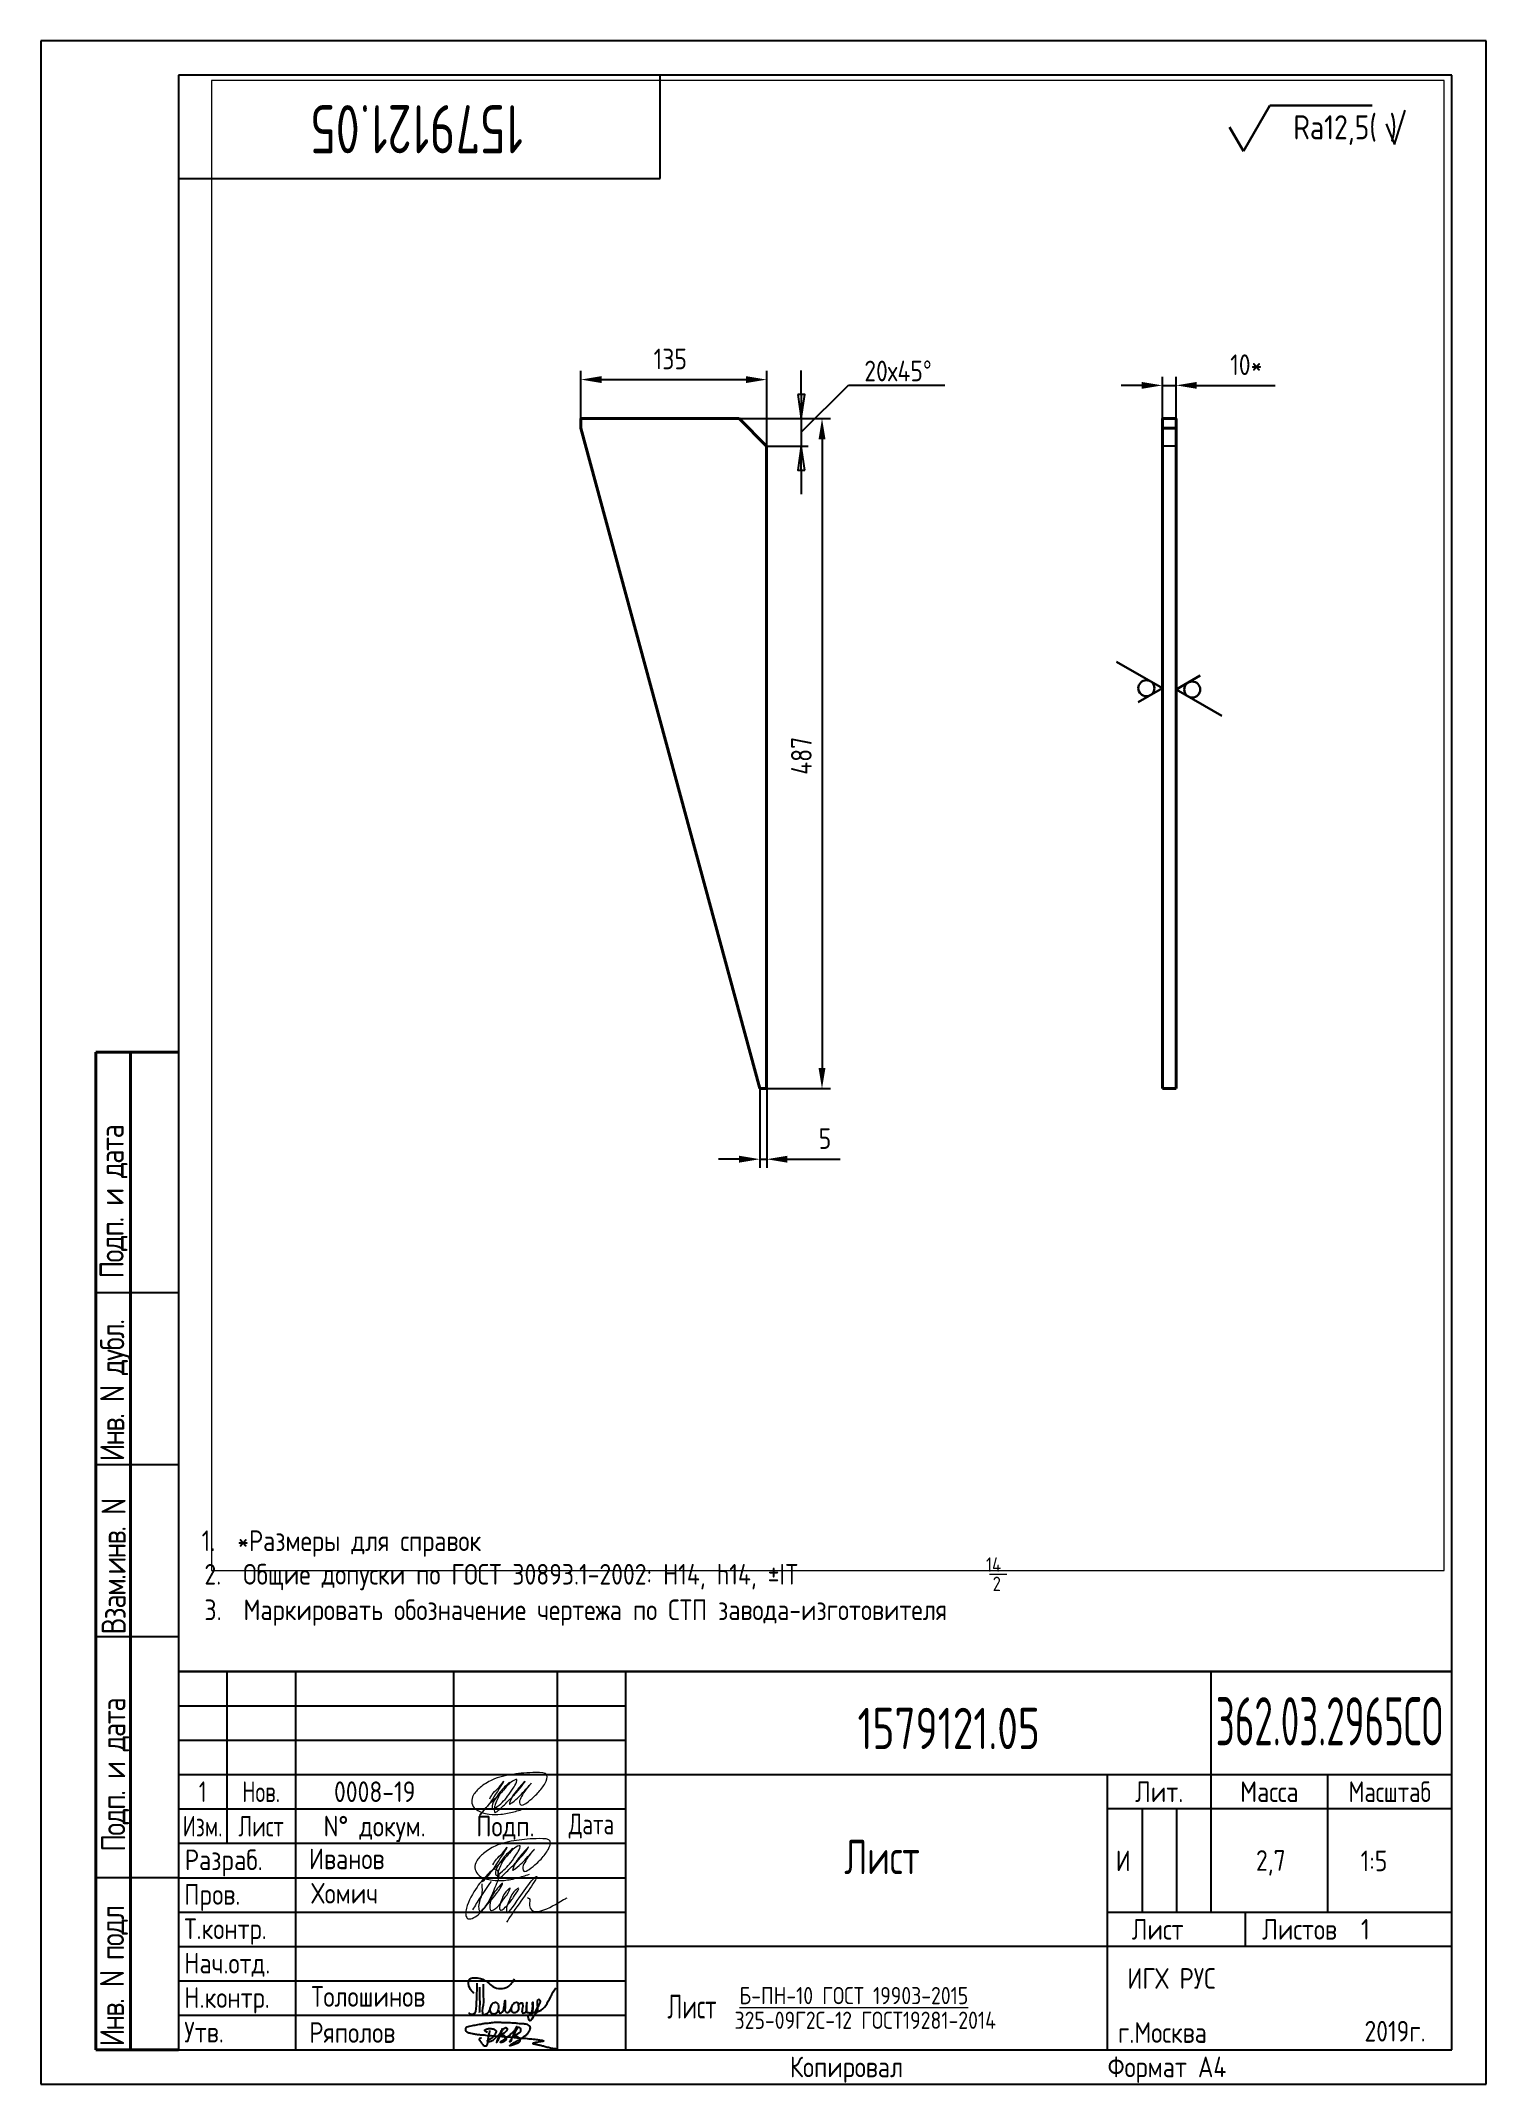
# Paper-space layout 'Лист1' of a CAD drawing. Header units: millimetres. Extents: x -1 to 209, y -1 to 296.
# The model-space entities are those that its viewports show. They can reach past a viewport. Long polylines and large blocks are cut down to what shows.
import ezdxf
from ezdxf.enums import TextEntityAlignment as Align

# ---------------------------------------------------------------- set-up
doc = ezdxf.new("R2010")
doc.units = ezdxf.units.MM
doc.header["$LTSCALE"] = 5
doc.linetypes.add('HIDDEN', pattern=[0.375, 0.25, -0.125])
doc.layers.add('AM_VIEWS', color=1, linetype='Continuous', lineweight=25, plot=False)
for name, color, linetype in [('Bord', 1, 'Continuous'), ('Dim', 7, 'Continuous'), ('Hide', 2, 'HIDDEN'), ('Textb', 6, 'Continuous')]:
    doc.layers.add(name, color=color, linetype=linetype)
for name, color, linetype, lineweight in [('Con', 6, 'Continuous', 40), ('Text', 3, 'Continuous', 18), ('Основные', 5, 'Continuous', 40), ('Подписи', 1, 'Continuous', 25), ('Эскизная геометрия (ГОСТ)', 3, 'Continuous', 18)]:
    doc.layers.add(name, color=color, linetype=linetype, lineweight=lineweight)
doc.styles.add('Style1', font='romans.shx', dxfattribs={"width": 0.8})
doc.dimstyles.new('Lin_5', dxfattribs={"dimscale": 5, "dimtxt": 3, "dimasz": 3, "dimexe": 1.25, "dimexo": 0, "dimgap": 1.5, "dimtad": 1, "dimdec": 1, "dimtxsty": 'Style1', "dimcen": 2.5, "dimclrt": 3, "dimadec": 0, "dimazin": 0, "dimtfac": 1, "dimtdec": 1, "dimtmove": 0, "dimatfit": 3, "dimldrblk": 'DOT', "dimfxl": 1, "dimarcsym": 0})

# ---------------------------------------------------------------- blocks, each defined once
blk = doc.blocks.new('A$C4F4A4F5D')
at = {"layer": 'Основные', "lineweight": 25}
for points, knots in [([(0.76, 2.84), (0.53, 3.07), (0.02, 3.58), (-0.25, 5.26), (1.65, 5.12), (2.72, 4.57), (3.71, 3.46), (5.71, 3.44), (6.39, 4.52), (6.67, 4.97)], [0, 0, 0, 0, 0.995549, 2.196439, 3.853213, 4.970011, 6.02292, 8.170898, 9.705386, 9.705386, 9.705386, 9.705386]), ([(1.19, 4.34), (1.17, 3.4), (1.13, 2.06), (0.98, -0.44), (0.2, -0.16), (0.03, -0.03), (0, 0)], [0, 0, 0, 0, 3.274293, 4.654149, 5.171803, 5.30168, 5.30168, 5.30168, 5.30168]), ([(1.58, 3.74), (1.58, 3.25), (1.58, 2.32), (1.61, 1.07), (1.55, 0.31), (1.53, 0)], [0, 0, 0, 0, 1.453969, 2.804084, 3.740223, 3.740223, 3.740223, 3.740223]), ([(2.1, 4.21), (2.1, 3.72), (2.08, 2.67), (2.22, 1.45), (1.71, -0.56), (3.23, 0.14), (3.06, 1.09), (3.85, 1.74), (4.43, 1.17), (4.31, 0.54), (4.11, -0.15), (3.33, -0.21), (3.11, 0.28), (3.13, 0.53), (3.14, 0.66)], [0, 0, 0, 0, 1.402041, 3.063923, 4.415037, 5.298701, 6.374637, 7.087927, 7.603499, 8.330482, 8.911132, 9.613125, 9.996533, 10.366919, 10.366919, 10.366919, 10.366919]), ([(7.18, 1.27), (7.27, 1.3), (7.44, 1.37), (7.78, 1.56), (7.87, 1.06), (7.83, 0.71), (7.66, -0.05), (8.07, 0.01), (8.43, 0.12), (8.39, 0.68), (8.46, 1.9), (8.39, 0.94), (8.43, 0.6), (8.37, 0.05), (8.74, 0.07), (9.11, -0.03), (9.26, 0.49), (9.33, 0.95), (9.27, 1.34), (9.32, 1.77), (9.28, 0.91), (9.34, 0.6), (9.2, 0.14), (9.65, -0.01), (9.83, 0.61), (10.14, 1.03), (10.6, 1.72), (9.95, 2.11), (9.91, 1.23), (10.07, 0.69), (9.92, 0), (9.35, -0.37), (8.95, -1.56), (8.34, 0.07), (10.28, -0.02), (11.26, 1.1), (11.82, 2.15), (12.24, 3.04), (12.52, 3.46), (12.65, 3.65)], [0, 0, 0, 0, 0.305783, 0.619019, 0.796582, 1.5526, 2.082394, 2.34716, 2.5822, 3.136594, 4.040413, 4.363654, 5.267311, 5.441668, 5.78494, 6.114287, 6.466434, 7.104395, 7.620812, 7.679251, 8.272982, 8.692439, 9.1059, 9.338721, 9.784511, 10.568279, 11.297869, 11.566962, 12.285888, 12.851793, 13.545205, 14.102749, 15.055561, 15.671649, 17.422398, 18.699613, 20.16544, 20.963871, 21.66672, 21.66672, 21.66672, 21.66672]), ([(4.28, 0.44), (4.31, 0.37), (4.37, 0.25), (4.41, 0.06), (4.62, -0.05), (5, 0.18), (5.14, 0.84), (5.2, 1.3), (5.31, 2.06), (5.31, 1.17), (5.3, 0.78), (5.2, 0.26), (5.58, -0.01), (5.91, 0.16), (6.08, 0.5), (6.26, 0.9), (6.43, 1.31), (6.72, 1.59), (7.17, 1.58), (7.18, 1.05), (7.31, 0.57), (6.99, 0.02), (6.34, -0.02), (6.17, 0.51), (6.24, 0.79), (6.27, 0.92)], [0, 0, 0, 0, 0.247339, 0.413433, 0.559308, 0.874045, 1.558567, 2.392422, 2.645523, 3.22433, 3.719885, 4.231527, 4.573657, 4.879974, 5.190145, 5.704595, 6.19318, 6.529505, 6.863422, 7.269696, 7.83948, 8.395909, 8.926487, 9.378613, 9.791445, 9.791445, 9.791445, 9.791445])]:
    blk.add_open_spline(points, degree=3, knots=knots, dxfattribs=at)
blk = doc.blocks.new('*D25')
at = {"layer": 'Defpoints', "color": 0, "linetype": 'Continuous', "transparency": 16777216}
for p in [(2921.5, 1199.2), (2941.5, 712.2), (2981.7, 712.2)]:
    blk.add_point(p, dxfattribs=at)
at = {"layer": 'Dim', "color": 0, "linetype": 'Continuous', "lineweight": -2, "transparency": 16777216}
for p, q in [((2921.5, 1199.2), (2987.9, 1199.2)), ((2981.7, 1184.2), (2981.7, 727.2)), ((2941.5, 712.2), (2987.9, 712.2))]:
    blk.add_line(p, q, dxfattribs=at)
at = {"layer": 'Dim', "color": 0, "linetype": 'Continuous', "transparency": 16777216}
for points in [[(2979.2, 1184.2), (2984.2, 1184.2), (2981.7, 1199.2)], [(2979.2, 727.2), (2984.2, 727.2), (2981.7, 712.2)]]:
    blk.add_solid(points, dxfattribs=at)
at = {"layer": 'Dim', "color": 3, "linetype": 'Continuous', "lineweight": 25, "transparency": 16777216, "insert": (2959.2, 940.3), "char_height": 15, "attachment_point": 1, "rotation": 90, "style": 'Style1'}
blk.add_mtext('487', dxfattribs=at)
blk = doc.blocks.new('_Dot')
at = {"color": 0, "linetype": 'ByBlock', "lineweight": -2}
blk.add_line((-0.5, 0), (-1, 0), dxfattribs=at)
at = {"color": 0, "linetype": 'ByBlock', "const_width": 0.5}
blk.add_lwpolyline([(-0.25, 0, 1), (0.25, 0, 1)], format="xyb", close=True, dxfattribs=at)
blk = doc.blocks.new('*D26')
at = {"layer": 'Defpoints', "color": 0, "linetype": 'Continuous', "transparency": 16777216}
for p in [(2941.5, 1227.5), (2806.5, 1199.2), (2941.5, 1179.2)]:
    blk.add_point(p, dxfattribs=at)
at = {"layer": 'Dim', "color": 0, "linetype": 'Continuous', "lineweight": -2, "transparency": 16777216}
for p, q in [((2806.5, 1199.2), (2806.5, 1233.8)), ((2941.5, 1179.2), (2941.5, 1233.8)), ((2821.5, 1227.5), (2926.5, 1227.5))]:
    blk.add_line(p, q, dxfattribs=at)
at = {"layer": 'Dim', "color": 0, "linetype": 'Continuous', "transparency": 16777216}
for points in [[(2821.5, 1230), (2821.5, 1225), (2806.5, 1227.5)], [(2926.5, 1230), (2926.5, 1225), (2941.5, 1227.5)]]:
    blk.add_solid(points, dxfattribs=at)
at = {"layer": 'Dim', "color": 3, "linetype": 'Continuous', "lineweight": 25, "transparency": 16777216, "insert": (2859.4, 1250), "char_height": 15, "attachment_point": 1, "style": 'Style1'}
blk.add_mtext('135', dxfattribs=at)
blk = doc.blocks.new('*D27')
at = {"layer": 'Defpoints', "color": 0, "linetype": 'Continuous', "transparency": 16777216}
for p in [(2936.5, 712.2), (2941.5, 712.2), (2941.5, 660.9)]:
    blk.add_point(p, dxfattribs=at)
at = {"layer": 'Dim', "color": 0, "linetype": 'Continuous', "lineweight": -2, "transparency": 16777216}
for p, q in [((2936.5, 712.2), (2936.5, 654.7)), ((2941.5, 712.2), (2941.5, 654.7)), ((2921.5, 660.9), (2906.5, 660.9)), ((2936.5, 660.9), (2941.5, 660.9)), ((2956.5, 660.9), (2994.8, 660.9))]:
    blk.add_line(p, q, dxfattribs=at)
at = {"layer": 'Dim', "color": 0, "linetype": 'Continuous', "transparency": 16777216}
for points in [[(2921.5, 663.4), (2921.5, 658.4), (2936.5, 660.9)], [(2956.5, 663.4), (2956.5, 658.4), (2941.5, 660.9)]]:
    blk.add_solid(points, dxfattribs=at)
at = {"layer": 'Dim', "color": 3, "linetype": 'Continuous', "lineweight": 25, "transparency": 16777216, "insert": (2979.3, 683.4), "char_height": 15, "attachment_point": 1, "style": 'Style1'}
blk.add_mtext('5', dxfattribs=at)
blk = doc.blocks.new('Обозначение шероховатости_8')
at = {"layer": 'Эскизная геометрия (ГОСТ)', "lineweight": 30}
for p, q in [((0, 0), (1.097, 1.9)), ((-0.577, 1), (0, 0))]:
    blk.add_line(p, q, dxfattribs=at)
blk.add_circle((0, 0.667), 0.333, dxfattribs=at)
blk = doc.blocks.new('Обозначение шероховатости_9')
at = {"layer": 'Эскизная геометрия (ГОСТ)', "lineweight": 30}
for p, q in [((0, 0), (1.097, 1.9)), ((-0.577, 1), (0, 0))]:
    blk.add_line(p, q, dxfattribs=at)
blk.add_circle((0, 0.667), 0.333, dxfattribs=at)
blk = doc.blocks.new('*D40')
at = {"color": 0, "lineweight": -2, "transparency": 16777216}
for p, q in [((3214, 1223.3), (3199, 1223.3)), ((3229, 1199.2), (3229, 1229.6)), ((3229, 1223.3), (3239, 1223.3)), ((3239, 1199.2), (3239, 1229.6)), ((3254, 1223.3), (3310.9, 1223.3))]:
    blk.add_line(p, q, dxfattribs=at)
at = {"color": 0, "transparency": 16777216}
for points in [[(3214, 1225.8), (3214, 1220.8), (3229, 1223.3)], [(3254, 1225.8), (3254, 1220.8), (3239, 1223.3)]]:
    blk.add_solid(points, dxfattribs=at)
at = {"layer": 'Defpoints', "color": 0, "transparency": 16777216}
for p in [(3239, 1223.3), (3229, 1199.2), (3239, 1199.2)]:
    blk.add_point(p, dxfattribs=at)
at = {"color": 3, "transparency": 16777216, "insert": (3289.9, 1238.3), "char_height": 15, "attachment_point": 5, "style": 'Style1'}
blk.add_mtext('10*', dxfattribs=at)
blk = doc.blocks.new('Filled-1')
at = {"color": 0}
for p, q in [((0, 0), (-1, 0.143)), ((-1, 0.143), (-1, -0.143)), ((-1, 0), (0, 0)), ((-1, -0.143), (0, 0))]:
    blk.add_line(p, q, dxfattribs=at)
at = {"color": 0, "flags": 128}
blk.add_lwpolyline([(-1, -0.143), (0, 0), (-1, 0.143), (-1, -0.143)], dxfattribs=at)
at = {"color": 0}
blk.add_solid([(-1, -0.143), (0, 0), (-1, 0.143), (-1, -0.143)], dxfattribs=at)

msp = doc.modelspace()

# ---------------------------------------------------------------- linework, layer by layer
at = {"layer": 'Con'}
for p, q in [((2921.46, 1199.184), (2806.46, 1199.184)), ((2806.46, 1199.184), (2806.46, 1192.184)), ((2936.46, 712.184), (2806.46, 1192.184)), ((2921.46, 1199.184), (2941.46, 1179.184)), ((3229.012, 1199.184), (3239.012, 1199.184)), ((3229.012, 1192.184), (3229.012, 1199.184)), ((3229.012, 1192.184), (3229.012, 712.184)), ((3239.012, 1192.184), (3229.012, 1192.184)), ((3239.012, 1199.184), (3239.012, 1192.184)), ((3239.012, 712.184), (3239.012, 1192.184)), ((2941.46, 712.184), (2941.46, 1179.184)), ((2936.46, 712.184), (2941.46, 712.184)), ((3229.012, 712.184), (3239.012, 712.184))]:
    msp.add_line(p, q, dxfattribs=at)
at = {"layer": 'Dim', "lineweight": 30}
for p, q in [((3287.816, 1393.452), (3307.013, 1426.702)), ((3307.013, 1426.702), (3381.318, 1426.702)), ((3277.712, 1410.952), (3287.816, 1393.452))]:
    msp.add_line(p, q, dxfattribs=at)
at = {"layer": 'Dim'}
for p, q in [((3391.597, 1413.495), (3397.509, 1398.339)), ((3397.509, 1398.339), (3405.349, 1423.385))]:
    msp.add_line(p, q, dxfattribs=at)
at = {"layer": 'Dim', "linetype": 'Continuous', "lineweight": 25}
for p, q in [((2966.599, 1216.684), (2966.599, 1234.184)), ((2966.599, 1189.184), (3001.019, 1223.333)), ((3001.019, 1223.333), (3070.948, 1223.333)), ((2921.46, 1199.184), (2971.599, 1199.184)), ((2966.599, 1199.184), (2966.599, 1179.184)), ((2966.599, 1199.184), (2966.599, 1179.184)), ((2941.46, 1179.184), (2971.599, 1179.184)), ((2966.599, 1161.684), (2966.599, 1144.184))]:
    msp.add_line(p, q, dxfattribs=at)
at = {"layer": 'Hide', "ltscale": 3.809293}
msp.add_line((3239.012, 1179.184), (3229.012, 1179.184), dxfattribs=at)

# ---------------------------------------------------------------- block references
at = {"layer": 'Dim', "linetype": 'Continuous', "lineweight": 25, "xscale": 17.5, "yscale": 17.5, "zscale": 17.5}
for p, rotation in [((2966.599, 1199.184), 270), ((2966.599, 1179.184), 90)]:
    msp.add_blockref('Filled-1', p, dxfattribs=dict(at, rotation=rotation))
at = {"layer": 'Dim', "xscale": 17.499999701976776, "yscale": 17.499999701976776, "zscale": 17.499999701976776}
for name, p, rotation in [('Обозначение шероховатости_8', (3229.012, 1003.211), 90.00000000000338), ('Обозначение шероховатости_9', (3239.012, 1002.249), 270.00000000000335)]:
    msp.add_blockref(name, p, dxfattribs=dict(at, rotation=rotation))

# ---------------------------------------------------------------- texts
at = {"layer": 'Dim', "insert": (3361.802, 1408.838), "char_height": 17.5, "attachment_point": 5, "style": 'Style1'}
msp.add_mtext('Ra12,5( )', dxfattribs=at)
at = {"layer": 'Dim', "linetype": 'Continuous', "lineweight": 25, "insert": (3012.424, 1241.258), "char_height": 15, "attachment_point": 1, "style": 'Style1'}
msp.add_mtext('\\A1;20х45{\\fAIGDT|b0|i0|c2|p2;~}', dxfattribs=at)

# ---------------------------------------------------------------- dimensions: what is measured, and where the dimension line sits
dim = msp.add_linear_dim(base=(3239.012, 1223.333), p1=(3229.012, 1199.184), p2=(3239.012, 1199.184), text='<>*', dimstyle='Lin_5')
dim.commit()
dim.dimension.update_dxf_attribs({"geometry": '*D40', "text_midpoint": (3289.94, 1238.333)})
at = {"layer": 'Dim', "linetype": 'Continuous', "lineweight": 25}
for base, p1, p2, angle, picture, middle in [((2941.46, 1227.526), (2806.46, 1199.184), (2941.46, 1179.184), 180, '*D26', (2873.96, 1227.526)), ((2981.678, 712.184), (2921.46, 1199.184), (2941.46, 712.184), 90, '*D25', (2981.678, 955.684)), ((2941.46, 660.904), (2936.46, 712.184), (2941.46, 712.184), 180, '*D27', (2983.335, 660.904))]:
    dim = msp.add_linear_dim(base=base, p1=p1, p2=p2, angle=angle, dimstyle='Lin_5', dxfattribs=at)
    dim.commit()
    dim.dimension.update_dxf_attribs({"geometry": picture, "text_midpoint": middle, "dimtype": 160})

psp = doc.layouts.new('Лист1')

# ---------------------------------------------------------------- linework, layer by layer
at = {"layer": 'Bord', "linetype": 'Continuous'}
for p, q in [((209.21, 296.21), (-0.79, 296.21)), ((-0.79, 296.21), (-0.79, -0.79)), ((209.21, -0.79), (209.21, 296.21)), ((-0.79, -0.79), (209.21, -0.79))]:
    psp.add_line(p, q, dxfattribs=at)
at = {"layer": 'Bord'}
for p, q in [((204.21, 291.21), (19.21, 291.21)), ((19.21, 291.21), (19.21, 4.21)), ((19.21, 291.21), (19.21, 276.21)), ((89.21, 276.21), (89.21, 291.21)), ((204.21, 4.21), (204.21, 291.21)), ((19.21, 276.21), (89.21, 276.21)), ((19.21, 59.21), (204.21, 59.21)), ((204.21, 59.21), (19.21, 59.21)), ((19.21, 59.21), (19.21, 4.21)), ((26.21, 59.21), (26.21, 34.21)), ((36.21, 59.21), (36.21, 4.21)), ((59.21, 4.21), (59.21, 59.21)), ((74.21, 59.21), (74.21, 4.21)), ((84.21, 4.21), (84.21, 59.21)), ((169.21, 59.21), (169.21, 24.21)), ((19.21, 54.21), (84.21, 54.21)), ((19.21, 49.21), (84.21, 49.21)), ((19.21, 44.21), (84.21, 44.21)), ((84.21, 44.21), (204.21, 44.21)), ((154.21, 4.21), (154.21, 44.21)), ((186.21, 24.21), (186.21, 44.21)), ((19.21, 39.21), (84.21, 39.21)), ((204.21, 39.21), (154.21, 39.21)), ((159.21, 39.21), (159.21, 24.21)), ((164.21, 39.21), (164.21, 24.21)), ((84.21, 34.21), (19.21, 34.21)), ((19.21, 29.21), (84.21, 29.21)), ((19.21, 24.21), (84.21, 24.21)), ((154.21, 24.21), (204.21, 24.21)), ((174.21, 24.21), (174.21, 19.21)), ((19.21, 19.21), (84.21, 19.21)), ((204.21, 19.21), (84.21, 19.21)), ((19.21, 14.21), (84.21, 14.21)), ((19.21, 9.21), (84.21, 9.21)), ((19.21, 4.21), (204.21, 4.21))]:
    psp.add_line(p, q, dxfattribs=at)
at = {"layer": 'Bord', "color": 7}
for p, q in [((19.21, 149.21), (19.21, 4.21)), ((19.21, 114.21), (7.21, 114.21)), ((19.21, 89.21), (7.21, 89.21)), ((19.21, 64.21), (7.21, 64.21)), ((19.21, 29.21), (7.21, 29.21))]:
    psp.add_line(p, q, dxfattribs=at)
at = {"layer": 'Con', "color": 7}
for p, q in [((7.21, 4.21), (7.21, 149.21)), ((19.21, 149.21), (7.21, 149.21)), ((7.21, 149.21), (7.21, 114.21)), ((12.21, 4.21), (12.21, 149.21)), ((7.21, 114.21), (7.21, 89.21)), ((7.21, 89.21), (7.21, 64.21)), ((7.21, 64.21), (7.21, 29.21)), ((7.21, 29.21), (7.21, 4.21))]:
    psp.add_line(p, q, dxfattribs=at)
at = {"layer": 'Con'}
psp.add_line((7.21, 4.21), (19.21, 4.21), dxfattribs=at)
at = {"layer": 'Text'}
psp.add_line((137.02, 73.32), (139.58, 73.32), dxfattribs=at)
at = {"layer": 'Подписи', "lineweight": 20}
for points, knots in [([(67.31, 43.08), (66.82, 42.63), (65.96, 41.85), (65.15, 40.56), (64.66, 39.7), (64.89, 39.06), (65.59, 39.59), (66.2, 40.07), (67.11, 41.1), (67.78, 42.16), (68.24, 42.79), (68.45, 43.58), (67.71, 43.27), (67.15, 42.85), (66.53, 42.02), (65.85, 41.34), (65.5, 40.53), (65.16, 39.74), (65.06, 39.18), (65.11, 38.58), (65.83, 39.07), (66.51, 39.79), (67.82, 41.06), (68.7, 42), (70.09, 43.89), (68.07, 41.59), (67.7, 41.1), (67.16, 39.75), (68.53, 40.78), (68.89, 41.19), (70.97, 43.52), (69.52, 41.96), (69.14, 41.15), (68.64, 40.35), (68.95, 39.55), (69.96, 40.19), (70.84, 40.93), (71.86, 41.98), (72.53, 42.99), (73.12, 44.49), (70.28, 44.53), (68, 44.31), (65.03, 43.72), (63.14, 42.48), (62.05, 41.41), (61.68, 40.26), (62.16, 39.19), (63.21, 38.68), (64.54, 38.37), (66.13, 38.39), (67.92, 38.75), (69.12, 39.14), (69.7, 39.33)], [0, 0, 0, 0, 1.9755, 3.453266, 4.599682, 4.791473, 5.145238, 6.497385, 7.664272, 9.094306, 10.114998, 10.459762, 10.811562, 11.792042, 12.959743, 13.767676, 14.660412, 15.605031, 16.245448, 16.572031, 16.925795, 18.146901, 20.185044, 21.789331, 22.951009, 24.626743, 26.592474, 27.035558, 27.450584, 30.017364, 31.457812, 32.594833, 33.885024, 34.80449, 35.192074, 35.984441, 37.373068, 39.207782, 40.066553, 41.248724, 42.851981, 46.196805, 49.405498, 51.42283, 52.958607, 53.90671, 54.859511, 56.175895, 57.248919, 58.950609, 60.891135, 62.727304, 62.727304, 62.727304, 62.727304]), ([(64.43, 40.7), (64.58, 40.99), (64.94, 41.65), (65.75, 42.19), (67.01, 44.14), (64.8, 40.53), (64.16, 39.67), (62.35, 37.56), (64.5, 40.18), (65.41, 40.92), (65.91, 41.33)], [0, 0, 0, 0, 0.949687, 2.182955, 3.211934, 5.843898, 8.089363, 9.295303, 11.182264, 13.603818, 13.603818, 13.603818, 13.603818]), ([(67.78, 33.47), (67.29, 33.03), (66.43, 32.24), (65.62, 30.96), (65.13, 30.1), (65.36, 29.46), (66.06, 29.99), (66.67, 30.47), (67.58, 31.49), (68.25, 32.55), (68.71, 33.19), (68.92, 33.97), (68.19, 33.67), (67.63, 33.24), (67.01, 32.41), (66.33, 31.74), (65.97, 30.93), (65.64, 30.13), (65.54, 29.58), (65.58, 28.98), (66.31, 29.47), (66.99, 30.19), (68.29, 31.46), (69.17, 32.39), (70.56, 34.29), (68.54, 31.99), (68.17, 31.5), (67.63, 30.15), (69, 31.18), (69.36, 31.59), (71.44, 33.91), (69.99, 32.36), (69.61, 31.55), (69.11, 30.74), (69.42, 29.95), (70.43, 30.59), (71.31, 31.32), (72.33, 32.38), (73, 33.38), (73.6, 34.88), (70.76, 34.92), (68.48, 34.71), (65.5, 34.12), (63.61, 32.88), (62.52, 31.81), (62.15, 30.65), (62.63, 29.59), (63.68, 29.07), (65.01, 28.76), (66.6, 28.78), (68.4, 29.14), (69.59, 29.53), (70.18, 29.72)], [0, 0, 0, 0, 1.9755, 3.453266, 4.599682, 4.791473, 5.145238, 6.497385, 7.664272, 9.094306, 10.114998, 10.459762, 10.811562, 11.792042, 12.959743, 13.767676, 14.660412, 15.605031, 16.245448, 16.572031, 16.925795, 18.146901, 20.185044, 21.789331, 22.951009, 24.626743, 26.592474, 27.035558, 27.450584, 30.017364, 31.457812, 32.594833, 33.885024, 34.80449, 35.192074, 35.984441, 37.373068, 39.207782, 40.066553, 41.248724, 42.851981, 46.196805, 49.405498, 51.42283, 52.958607, 53.90671, 54.859511, 56.175895, 57.248919, 58.950609, 60.891135, 62.727304, 62.727304, 62.727304, 62.727304]), ([(64.9, 31.1), (65.06, 31.39), (65.41, 32.05), (66.22, 32.59), (67.48, 34.53), (65.28, 30.93), (64.63, 30.07), (62.82, 27.96), (64.98, 30.58), (65.88, 31.32), (66.38, 31.73)], [0, 0, 0, 0, 0.949687, 2.182955, 3.211934, 5.843898, 8.089363, 9.295303, 11.182264, 13.603818, 13.603818, 13.603818, 13.603818]), ([(63.27, 28.33), (63.31, 27.74), (63.39, 26.49), (62.64, 25.41), (62.97, 24.13), (64.29, 25.49), (64.72, 26.71), (65.54, 28.53), (65.99, 29.68), (65.25, 30.68), (63.77, 29.44), (62.46, 27.81), (61.19, 25.6), (60.85, 24.01), (61.24, 22.84), (62.85, 23.8), (63.96, 25.2), (65.18, 26.58), (65.95, 27.64), (66.59, 28.86), (65.57, 27.72), (64.9, 26.86), (64.38, 25.86), (64.43, 24.11), (65.79, 25.06), (66.25, 25.94), (66.95, 26.67), (67.76, 28.25), (66.26, 26.67), (66.13, 25.75), (65.75, 24.95), (66.01, 24.32), (66.89, 25.06), (67.46, 25.73), (68.02, 26.59), (69.01, 28.04), (67.92, 27.23), (67.49, 26.52), (67.08, 25.51), (66.8, 24.79), (66.91, 23.74), (68.64, 26.2), (69.42, 27.27), (70.5, 28.81), (72.17, 30.28), (68.43, 25.13), (67.33, 23.45), (66.87, 22.75)], [0, 0, 0, 0, 1.696459, 3.61633, 4.08237, 4.610128, 7.721385, 8.895476, 10.56599, 11.033857, 12.100797, 14.8877, 18.324904, 19.218615, 19.821641, 21.474315, 22.873839, 25.865344, 26.416293, 27.28885, 28.307276, 28.943498, 31.030813, 31.802273, 32.846375, 34.308007, 35.096237, 36.21432, 37.423139, 38.822338, 39.623063, 39.906353, 40.496607, 42.040913, 42.898813, 44.136488, 44.756145, 45.730425, 46.97191, 47.808407, 48.271389, 49.383996, 53.149776, 54.555896, 54.861489, 59.346661, 62.596954, 62.596954, 62.596954, 62.596954]), ([(64.61, 28.66), (64.08, 27.9), (63.14, 26.55), (62.29, 25.15), (61.92, 24.55)], [0, 0, 0, 0, 2.793248, 4.911981, 4.911981, 4.911981, 4.911981]), ([(69.9, 26.32), (70, 26.28), (70.32, 26.17), (70.19, 25.48), (70.19, 24.81), (70.87, 24.18), (72.8, 24.51), (74.23, 25.55), (75.51, 26.21), (75.68, 26.3)], [0, 0, 0, 0, 0.311595, 0.928393, 1.693945, 2.335718, 3.388519, 7.111275, 7.69839, 7.69839, 7.69839, 7.69839])]:
    psp.add_open_spline(points, degree=3, knots=knots, dxfattribs=at)
at = {"layer": 'Подписи'}
for points, knots in [([(64.08, 6.72), (64.03, 6.73), (63.94, 6.76), (63.84, 6.85), (63.76, 6.92), (63.69, 7.04), (63.78, 7.12), (63.89, 7.19), (64.06, 7.24), (64.27, 7.28), (64.5, 7.3), (64.73, 7.27), (64.96, 7.22), (65.16, 7.13), (65.35, 6.98), (65.37, 6.77), (65.28, 6.61), (65.19, 6.45), (65.08, 6.29), (64.94, 6.13), (64.8, 5.97), (64.65, 5.87), (64.54, 5.78), (64.4, 5.71), (64.26, 5.65), (64.15, 5.6), (64.07, 5.56), (64.02, 5.5), (64.1, 5.45), (64.17, 5.44), (64.31, 5.42), (64.46, 5.42), (64.63, 5.47), (64.83, 5.54), (65.01, 5.69), (65.17, 5.86), (65.34, 6), (65.49, 6.16), (65.64, 6.28), (65.75, 6.39), (65.83, 6.49), (65.97, 6.64), (66.1, 6.88), (66.19, 7.03), (66.26, 7.31), (66.14, 7.01), (66.1, 6.79), (65.94, 6.44), (65.86, 6.16), (65.77, 5.92), (65.65, 5.66), (65.57, 5.47), (65.37, 5.13), (65.53, 5.52), (65.62, 5.8), (65.79, 6.09), (65.91, 6.35), (65.99, 6.54), (66.09, 6.75), (66.23, 6.93), (66.31, 7.1), (66.43, 7.24), (66.56, 7.39), (66.75, 7.45), (66.92, 7.38), (66.98, 7.22), (66.93, 7.05), (66.81, 6.86), (66.61, 6.72), (66.45, 6.58), (66.3, 6.52), (66.22, 6.47), (66.03, 6.44), (66.26, 6.42), (66.38, 6.35), (66.55, 6.28), (66.66, 6.15), (66.76, 6.02), (66.79, 5.89), (66.8, 5.72), (66.71, 5.55), (66.53, 5.41), (66.32, 5.29), (66.13, 5.21), (65.93, 5.27), (66.04, 5.45), (66.19, 5.51), (66.35, 5.62), (66.51, 5.71), (66.65, 5.81), (66.77, 5.88), (66.86, 5.96), (66.95, 6.04), (67.06, 6.12), (67.19, 6.22), (67.37, 6.37), (67.56, 6.54), (67.74, 6.72), (67.89, 6.84), (68.02, 6.96), (68.11, 7.09), (68.23, 7.19), (68.32, 7.32), (68.38, 7.43), (68.39, 7.62), (68.25, 7.43), (68.19, 7.29), (68.09, 7.04), (68, 6.81), (67.9, 6.57), (67.83, 6.33), (67.73, 6.13), (67.63, 5.9), (67.57, 5.69), (67.51, 5.49), (67.47, 5.38), (67.3, 5.34), (67.53, 5.68), (67.66, 5.89), (67.83, 6.22), (67.96, 6.43), (68.09, 6.67), (68.24, 6.95), (68.37, 7.24), (68.51, 7.42), (68.69, 7.53), (68.86, 7.36), (68.9, 7.16), (68.9, 6.97), (68.85, 6.81), (68.73, 6.68), (68.59, 6.57), (68.43, 6.46), (68.28, 6.38), (68.12, 6.34), (68.01, 6.32), (67.79, 6.33), (67.98, 6.29), (68.06, 6.25), (68.18, 6.23), (68.3, 6.19), (68.42, 6.16), (68.53, 6.07), (68.6, 5.97), (68.69, 5.86), (68.74, 5.74), (68.78, 5.61), (68.79, 5.48), (68.76, 5.34), (68.66, 5.23), (68.5, 5.12), (68.31, 5.08), (68.09, 5.01), (67.88, 4.9), (67.62, 4.83), (67.47, 4.79), (67.33, 4.77), (67.43, 4.93), (67.52, 4.99), (67.72, 5.13), (67.96, 5.24), (68.24, 5.39), (68.45, 5.51), (68.61, 5.59), (68.75, 5.67), (68.9, 5.78), (69.12, 5.93), (69.38, 6.11), (69.65, 6.3), (69.87, 6.47), (70, 6.64), (70.13, 6.79), (70.2, 6.95), (70.28, 7.09), (70.32, 7.27), (70.36, 7.48), (70.11, 7.83), (69.58, 7.94), (68.99, 7.98), (68.48, 8.01), (67.97, 8.09), (67.48, 8.1), (67, 8.09), (66.58, 8.13), (66.19, 8.13), (65.87, 8.16), (65.55, 8.18), (65.22, 8.17), (64.87, 8.14), (64.51, 8.09), (64.13, 8.02), (63.76, 8.01), (63.43, 7.96), (63.09, 7.87), (62.69, 7.88), (62.28, 7.72), (61.87, 7.7), (61.48, 7.59), (61.15, 7.54), (60.93, 7.41), (60.88, 7.18), (60.93, 6.95), (61.17, 6.73), (61.5, 6.68), (61.91, 6.55), (62.38, 6.5), (62.84, 6.4), (63.26, 6.37), (63.63, 6.36), (64.02, 6.29), (64.58, 6.29), (65.16, 6.18), (65.82, 6.22), (66.43, 6.11), (67.04, 6.07), (67.63, 6.06), (68.23, 5.97), (68.9, 5.9), (69.54, 5.89), (70.07, 5.81), (70.52, 5.77), (70.94, 5.75), (71.32, 5.67), (71.63, 5.64), (71.91, 5.59), (72.09, 5.58), (72.33, 5.49), (72.09, 5.41), (71.92, 5.38), (71.61, 5.33), (71.28, 5.27), (71, 5.26), (70.56, 5.1), (71.13, 5.02), (71.45, 4.94), (71.98, 4.82), (72.52, 4.7), (73.08, 4.5), (73.55, 4.43), (73.88, 4.38), (74.02, 4.36), (74.09, 4.35)], [0, 0, 0, 0, 0.153866, 0.270441, 0.388867, 0.510533, 0.592156, 0.71333, 0.90842, 1.11344, 1.349254, 1.61246, 1.782219, 2.047249, 2.291879, 2.451528, 2.651081, 2.806158, 3.017979, 3.227348, 3.462381, 3.633009, 3.75766, 3.920516, 4.080796, 4.214529, 4.291786, 4.349969, 4.397594, 4.50822, 4.594826, 4.799244, 4.954392, 5.128468, 5.437537, 5.632649, 5.842485, 6.094987, 6.293219, 6.410959, 6.551192, 6.687808, 7.022147, 7.294342, 7.425356, 7.52079, 7.946481, 8.313051, 8.59833, 8.833695, 9.090496, 9.427695, 9.601191, 9.883219, 10.093306, 10.673943, 10.798776, 10.974628, 11.287247, 11.486184, 11.648652, 11.848902, 12.027194, 12.25348, 12.40059, 12.537783, 12.716293, 12.91523, 13.208551, 13.438489, 13.549668, 13.67779, 13.77127, 13.930001, 14.029091, 14.272112, 14.434836, 14.547084, 14.739051, 14.830983, 15.061241, 15.268922, 15.500489, 15.788979, 15.879568, 16.024283, 16.221854, 16.418714, 16.593102, 16.783247, 16.91018, 17.018213, 17.135263, 17.278205, 17.430482, 17.620087, 17.979626, 18.191789, 18.388716, 18.565718, 18.714854, 18.857929, 19.039974, 19.171375, 19.283034, 19.400085, 19.618058, 19.882245, 20.150781, 20.377854, 20.649532, 20.89723, 21.042543, 21.40016, 21.557817, 21.667145, 21.752781, 21.926256, 22.412297, 22.813145, 22.961412, 23.171289, 23.607257, 23.940428, 24.110007, 24.291214, 24.48084, 24.697609, 24.904078, 25.034245, 25.218018, 25.407651, 25.573473, 25.787447, 25.930292, 26.051316, 26.18846, 26.285312, 26.406799, 26.52425, 26.630463, 26.793722, 26.898606, 27.029313, 27.171012, 27.314101, 27.419918, 27.580557, 27.709367, 27.829268, 28.024364, 28.266961, 28.41242, 28.705761, 28.989137, 29.187748, 29.233768, 29.332802, 29.529535, 29.667094, 30.039923, 30.332117, 30.61061, 30.769982, 30.856778, 31.109923, 31.313488, 31.656425, 32.066331, 32.296628, 32.49714, 32.710276, 32.891468, 33.014834, 33.177747, 33.444503, 33.618009, 34.409008, 34.914636, 35.419802, 35.95397, 36.458179, 36.88069, 37.388403, 37.738353, 38.034261, 38.353468, 38.693154, 39.037638, 39.391136, 39.787481, 40.203773, 40.488977, 40.784975, 41.26625, 41.668005, 42.070065, 42.499388, 42.869834, 43.079573, 43.213439, 43.554591, 43.717296, 44.153724, 44.506336, 45.019111, 45.587859, 45.90191, 46.270392, 46.703958, 47.093115, 47.952647, 48.44014, 49.079253, 49.808223, 50.268654, 50.851051, 51.604831, 52.298429, 52.776925, 53.1907, 53.661988, 54.042386, 54.348524, 54.616841, 54.853814, 54.983777, 55.126096, 55.333328, 55.613101, 56.008732, 56.315809, 56.59982, 56.87931, 57.399251, 57.889617, 58.432507, 59.066698, 59.660314, 59.862668, 60.07277, 60.07277, 60.07277, 60.07277]), ([(63.22, 5.88), (63.17, 5.87), (63.08, 5.86), (62.96, 5.83), (62.84, 5.73), (62.98, 5.6), (63.04, 5.46), (63.17, 5.28), (63.3, 5.07), (63.47, 4.89), (63.62, 4.79), (63.76, 4.75), (63.93, 4.78), (64.04, 4.89), (64.12, 5.14), (64.16, 5.42), (64.22, 5.75), (64.25, 6.02), (64.29, 6.27), (64.37, 6.54), (64.41, 6.78), (64.45, 6.94), (64.46, 6.99)], [0, 0, 0, 0, 0.15847, 0.269731, 0.363591, 0.555514, 0.688037, 0.848606, 1.204359, 1.433632, 1.58673, 1.729549, 1.880686, 2.057874, 2.19169, 2.63505, 2.928153, 3.184121, 3.441863, 3.696117, 4.025873, 4.178055, 4.178055, 4.178055, 4.178055])]:
    psp.add_open_spline(points, degree=3, knots=knots, dxfattribs=at)

# ---------------------------------------------------------------- block references
at = {"layer": 'Подписи', "lineweight": 20}
psp.add_blockref('A$C4F4A4F5D', (61.37, 9.55), dxfattribs=at)

# ---------------------------------------------------------------- texts
at = {"layer": 'Bord', "style": 'Style1', "width": 0.8}
psp.add_text('Формат А4', height=3, dxfattribs=at).set_placement((154.21, 0.21))
at = {"layer": 'Bord', "char_height": 3.5, "attachment_point": 1, "rotation": 90, "style": 'Style1'}
for s, insert in [('{\\T0.9;Подп. и дата}', (7.74, 116.32)), ('{\\T0.9;Инв. N дубл.}', (7.82, 89.74)), ('{\\T0.9;Взам.инв. N}', (8.03, 64.57)), ('{\\T0.9;Подп. и дата}', (7.97, 32.99)), ('{\\T0.9;Инв. N подл}', (7.8, 4.7))]:
    psp.add_mtext_dynamic_manual_height_columns(s, width=57.9954, gutter_width=17.5, heights=[0], dxfattribs=dict(at, insert=insert))
at = {"layer": 'Text', "style": 'Style1', "width": 0.7}
psp.add_text('1579121.05', height=7, rotation=180, dxfattribs=at).set_placement((53.79, 286.87), align=Align.CENTER)
at = {"layer": 'Text', "style": 'Style1'}
for s, height, width, p in [('1.  *Размеры для справок', 3, 0.8, (22.57, 76.69)), ('2.  Общие допуски по ГОСТ 30893.1-2002: Н14, h14, ±IT', 3, 0.8, (22.97, 71.82)), ('14', 2.1, 0.8, (136.54, 73.67)), ('2', 2.1, 0.8, (137.5, 70.87)), ('3.  Маркировать обозначение чертежа по СТП завода-изготовителя', 3, 0.8, (22.97, 66.65)), ('Разpаб.', 3, 0.8, (20.13, 30.31)), ('Иванов', 3, 0.8, (38.16, 30.45)), ('Пpов.', 3, 0.8, (20.04, 25.29)), ('Хомич', 3, 0.8, (38.5, 25.45)), ('Т.контр.', 3, 0.8, (20.04, 20.29)), ('Нач.отд.', 3, 0.8, (20.04, 15.29)), ('ИГХ РУС', 3, 0.8, (157.08, 13.07)), ('Н.контр.', 3, 0.8, (20.04, 10.29)), ('Толошинов', 3, 0.8, (38.5, 10.45)), ('Лист', 3.5, 0.65, (90.24, 8.74)), ('%%UБ-ПН-10 ГОСТ 19903-2015', 2.5, 0.8, (100.71, 10.83)), ('Утв.', 3, 0.8, (20.04, 5.27)), ('г.Москва', 3, 0.8, (155.72, 5.21)), ('2019г.', 3, 0.8, (191.53, 5.4)), ('Копировал', 3, 0.8, (108.03, 0.21))]:
    psp.add_text(s, height=height, dxfattribs=dict(at, width=width)).set_placement(p)
at = {"layer": 'Text', "style": 'Style1', "width": 0.7}
for s, height, p in [('1579121.05', 6, (131.11, 47.91)), ('Лист', 5, (121.43, 29.73))]:
    psp.add_text(s, height=height, dxfattribs=at).set_placement(p, align=Align.CENTER)
at = {"layer": 'Text', "style": 'Style1'}
for s, width, p in [('1', 0.7, (22.71, 41.71)), ('Нов.', 0.7, (31.21, 41.71)), ('0008-19', 0.8, (47.71, 41.71)), ('Лит.', 0.8, (161.71, 41.71)), ('Масса', 0.8, (177.71, 41.71)), ('Масштаб', 0.75, (195.21, 41.71)), ('Изм.', 0.7, (22.71, 36.71)), ('Лист', 0.7, (31.21, 36.71)), ('N%%d докум.', 0.8, (47.71, 36.71)), ('Подп.', 0.8, (66.71, 36.71)), ('2,7', 0.8, (177.92, 31.72)), ('Лист', 0.8, (161.48, 21.71)), ('Листов', 0.8, (182.1, 21.71))]:
    psp.add_text(s, height=3, dxfattribs=dict(at, width=width)).set_placement(p, align=Align.MIDDLE_CENTER)
at = {"layer": 'Text', "style": 'Style1', "width": 0.7}
psp.add_text('Дата', height=3, dxfattribs=at).set_placement((79.21, 36.71), align=Align.MIDDLE)
at = {"layer": 'Text', "linetype": 'Continuous', "style": 'Style1', "width": 0.8}
psp.add_text('325-09Г2С-12 ГОСТ19281-2014', height=2.5035, dxfattribs=at).set_placement((100, 7.24))
at = {"layer": 'Text', "style": 'Style1', "width": 0.8}
for tag, p in [('И', (155.39, 30.16)), ('1:5', (190.97, 30.16)), ('1', (191.03, 20.22)), ('Ряполов', (38.21, 5.21))]:
    psp.add_attdef(tag, p, '', height=3, dxfattribs=at)
at = {"layer": 'Textb', "style": 'Style1', "width": 0.409091}
psp.add_text('362.03.2965СО', height=7, rotation=360, dxfattribs=at).set_placement((169.93, 48.45), (202.93, 48.45), align=Align.FIT)

# ---------------------------------------------------------------- viewports
at = {"layer": 'AM_VIEWS'}
psp.add_viewport(center=(113.56, 182.14), size=(179.08, 216.585), view_center_point=(2985.963, 903.342), view_height=1082.9239, dxfattribs=at)

doc.saveas('drawing.dxf')
